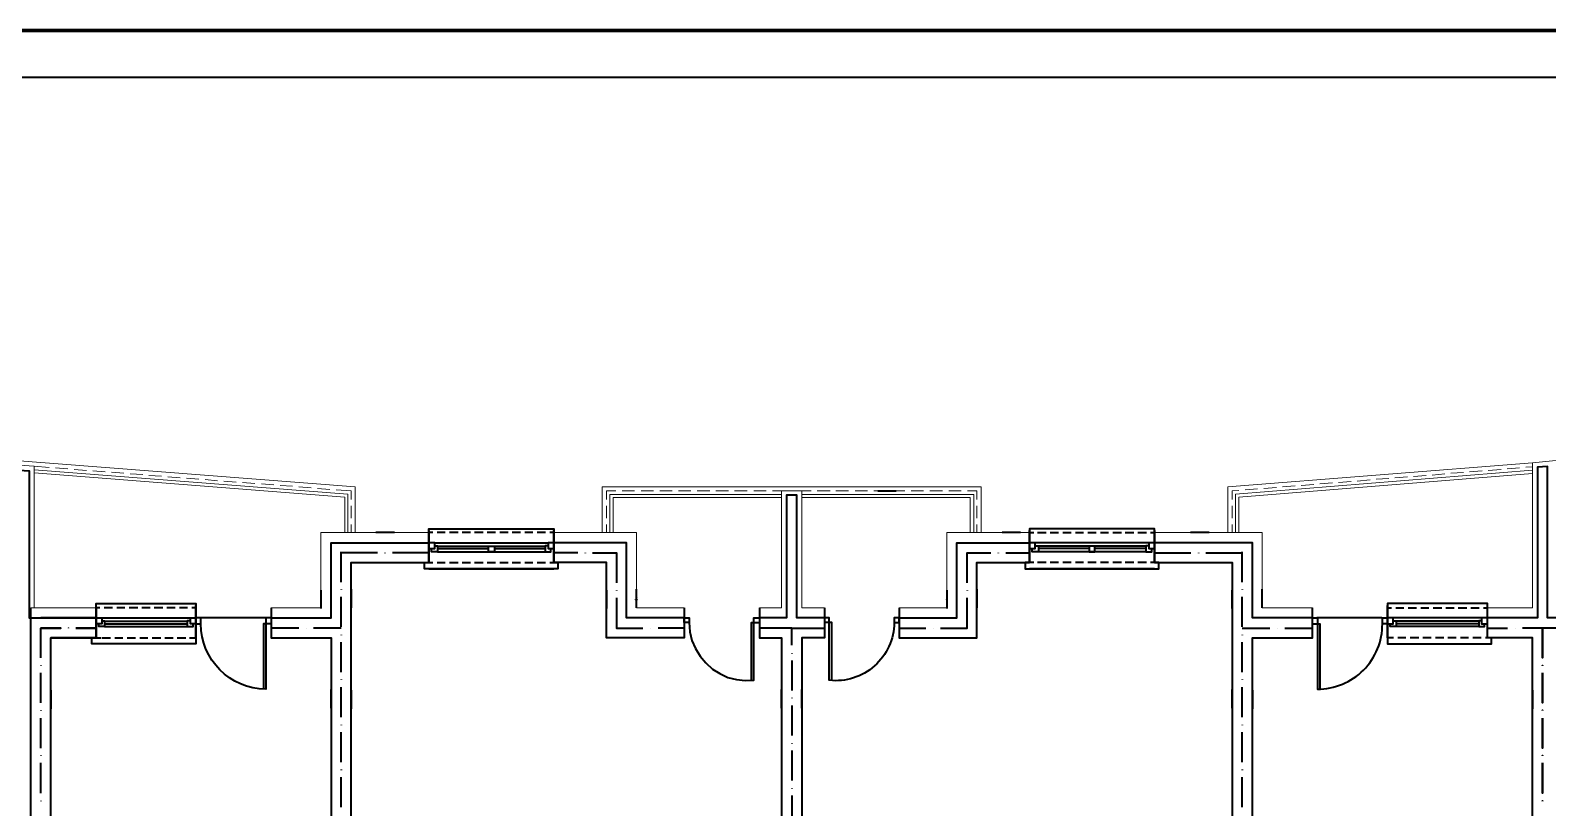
# Model space of a CAD drawing. Header units: millimetres. Extents: x 135 to 13042, y 991 to 8969.
# Drawn here: x 9466 to 11077, y 7059 to 7884 of the extents above; entities that cross this region are included whole.
import ezdxf

# ---------------------------------------------------------------- set-up
doc = ezdxf.new("R2010")
doc.units = ezdxf.units.MM

msp = doc.modelspace()

# ---------------------------------------------------------------- linework, layer by layer
at = {"linetype": 'ByBlock', "lineweight": 70}
msp.add_lwpolyline([(7442.4, 7883.7), (13042.4, 7883.7), (13042.4, 5783.7), (7442.4, 5783.7)], close=True, dxfattribs=at)
at = {"linetype": 'ByBlock', "lineweight": 35}
msp.add_lwpolyline([(7542.4, 7833.7), (7542.4, 5833.7), (12992.4, 5833.7), (12992.4, 7833.7)], close=True, dxfattribs=at)
at = {"lineweight": 9}
for points in [[(9120.3, 7403.6), (9120.3, 7452.7), (9811, 7399.1), (9811, 7350.7)], [(11060.8, 7424.9), (11082.1, 7426.8), (11405.4, 7452.7), (11405.4, 7403.6)], [(9470.2, 7421.2), (9448.8, 7422.7)], [(9485.9, 7419.7), (9470.2, 7421.2), (9470.2, 7270.8)], [(9470.2, 7417.4), (9803.1, 7391.6), (9803.1, 7350.7)], [(9470.2, 7414), (9799.8, 7388.2), (9799.8, 7350.7)], [(9505.8, 7418.2), (9492.7, 7419.3)], [(9525.7, 7416.7), (9512.5, 7417.8)], [(9545.5, 7415.2), (9532.4, 7416.3)], [(9565.4, 7413.7), (9552.3, 7414.8)], [(9585.3, 7412.2), (9572.1, 7412.9)], [(9605.1, 7410.7), (9592, 7411.4)], [(11013.2, 7270.8), (11060.8, 7270.8), (11060.8, 7424.9), (10737.5, 7399.1), (10737.5, 7350.7)], [(11060.8, 7417.1), (10745.4, 7391.6), (10745.4, 7350.7)], [(11060.8, 7413.3), (10749.2, 7388.2), (10749.2, 7350.7)], [(10934.4, 7410.3), (10947.9, 7411.4)], [(10954.3, 7411.8), (10967.8, 7412.9)], [(10974.2, 7413.7), (10987.7, 7414.4)], [(10994, 7415.2), (11007.5, 7416.3)], [(11013.9, 7416.7), (11027.4, 7417.8)], [(11033.8, 7418.2), (11046.9, 7419.3)], [(11053.6, 7420.1), (11060.8, 7420.4)], [(9625, 7408.8), (9611.9, 7409.9)], [(9644.9, 7407.3), (9631.8, 7408.4)], [(9664.8, 7405.8), (9651.6, 7406.9)], [(9684.6, 7404.3), (9671.5, 7405.4)], [(9704.5, 7402.8), (9691.4, 7403.9)], [(9724.4, 7401.3), (9711.3, 7402.4)], [(9744.3, 7399.8), (9731.1, 7400.6)], [(9764.1, 7398.3), (9751, 7399.1)], [(9784, 7396.4), (9770.9, 7397.6)], [(9790.8, 7396.1), (9806.5, 7394.9), (9806.5, 7385.9)], [(10073.1, 7350.7), (10073.1, 7399.4), (10475.4, 7399.4), (10475.4, 7350.7)], [(10077.6, 7385.9), (10077.6, 7394.9), (10087.7, 7394.9)], [(10094.5, 7394.9), (10107.6, 7394.9)], [(10114.4, 7394.9), (10127.5, 7394.9)], [(10134.2, 7394.9), (10147.3, 7394.9)], [(10154.1, 7394.9), (10167.2, 7394.9)], [(10174, 7394.9), (10187.5, 7394.9)], [(10193.8, 7394.9), (10207.3, 7394.9)], [(10213.7, 7394.9), (10227.2, 7394.9)], [(10234, 7394.9), (10247.1, 7394.9)], [(10240, 7270.8), (10263.6, 7270.8), (10263.6, 7394.9), (10253.8, 7394.9)], [(10285, 7394.9), (10263.6, 7394.9)], [(10309, 7270.8), (10285, 7270.8), (10285, 7394.9), (10295.1, 7394.9)], [(10301.5, 7394.9), (10315, 7394.9)], [(10321.3, 7394.9), (10334.8, 7394.9)], [(10341.6, 7394.9), (10354.7, 7394.9)], [(10361.5, 7394.9), (10374.6, 7394.9)], [(10381.3, 7394.9), (10394.5, 7394.9)], [(10401.2, 7394.9), (10414.3, 7394.9)], [(10421.1, 7394.9), (10434.6, 7394.9)], [(10441, 7394.9), (10454.4, 7394.9)], [(10460.8, 7394.9), (10470.9, 7394.9), (10470.9, 7385.9)], [(10749.2, 7395.3), (10742.1, 7394.9), (10742.1, 7385.9)], [(10755.9, 7396.1), (10769, 7397.2)], [(10775.4, 7397.6), (10788.9, 7398.7)], [(10795.3, 7399.1), (10808.8, 7400.2)], [(10815.2, 7400.6), (10828.7, 7401.7)], [(10835, 7402.4), (10848.5, 7403.6)], [(10854.9, 7403.9), (10868.4, 7405)], [(10874.8, 7405.4), (10888.3, 7406.6)], [(10894.7, 7407.3), (10908.2, 7408.1)], [(10914.5, 7408.8), (10928, 7409.9)], [(9806.5, 7379.2), (9806.5, 7366.1)], [(10077.6, 7379.2), (10077.6, 7366.1)], [(10081.4, 7350.7), (10081.4, 7391.2), (10263.6, 7391.2)], [(10084.7, 7350.7), (10084.7, 7387.8), (10263.6, 7387.8)], [(10285, 7391.2), (10467.6, 7391.2), (10467.6, 7350.7)], [(10285, 7387.8), (10463.8, 7387.8), (10463.8, 7350.7)], [(10470.9, 7379.2), (10470.9, 7366.1)], [(10742.1, 7379.2), (10742.1, 7366.1)], [(9721.8, 7270.8), (9774.6, 7270.8), (9774.6, 7350.7), (9889, 7350.7), (9889, 7318.8)], [(9806.5, 7359.3), (9806.5, 7350.7)], [(10160.1, 7270.8), (10109.5, 7270.8), (10109.5, 7350.7), (10021.7, 7350.7), (10021.7, 7318.8)], [(10077.6, 7359.3), (10077.6, 7350.7)], [(10388.5, 7270.8), (10439.1, 7270.8), (10439.1, 7350.7), (10526.8, 7350.7), (10526.8, 7318.8)], [(10470.9, 7359.3), (10470.9, 7350.7)], [(10827.2, 7270.8), (10773.9, 7270.8), (10773.9, 7350.7), (10659.6, 7350.7), (10659.6, 7318.8)], [(10742.1, 7359.3), (10742.1, 7350.7)], [(9466.4, 7270.8), (9535.8, 7270.8), (9477.3, 7270.8)]]:
    msp.add_lwpolyline(points, dxfattribs=at)
at = {"lineweight": 40}
for points in [[(9454, 7260.3), (9395.5, 7260.3), (9454, 7260.3), (9454, 7417.1), (9464.9, 7416.3), (9464.9, 7260.3), (9466.4, 7260.3), (9535.8, 7260.3), (9477.3, 7260.3)], [(11129.8, 7260.3), (11076.9, 7260.3), (11076.9, 7420.8), (11066, 7420.1), (11066, 7260.3), (11013.2, 7260.3)], [(10309, 7260.3), (10279.7, 7260.3), (10279.7, 7390.4), (10268.8, 7390.4), (10268.8, 7260.3), (10240, 7260.3)], [(9721.8, 7260.3), (9785.5, 7260.3), (9785.5, 7339.8), (9889, 7339.8)], [(10160.8, 7260.3), (10099, 7260.3), (10099, 7339.8), (10021.7, 7339.8)], [(10387.7, 7260.3), (10449.6, 7260.3), (10449.6, 7339.8), (10526.8, 7339.8)], [(10827.2, 7260.3), (10763.4, 7260.3), (10763.4, 7339.8), (10659.6, 7339.8)], [(9721.8, 7270.8), (9721.8, 7238.9), (9785.5, 7238.9), (9785.5, 6911.2), (9806.5, 6911.2), (9806.5, 6960.7), (9868.7, 6960.7), (9868.7, 6967.8), (9806.5, 6967.8), (9806.5, 7318.8), (9889, 7318.8)], [(10160.1, 7270.8), (10160.1, 7238.9), (10077.6, 7238.9), (10077.6, 7318.8), (10021.7, 7318.8)], [(10388.5, 7270.8), (10388.5, 7238.9), (10470.9, 7238.9), (10470.9, 7318.8), (10526.8, 7318.8)], [(10659.6, 7318.8), (10742.1, 7318.8), (10742.1, 6967.8), (10679.8, 6967.8), (10679.8, 6960.7), (10742.1, 6960.7), (10742.1, 6911.2), (10763.4, 6911.2), (10763.4, 7238.9), (10827.2, 7238.9), (10827.2, 7270.8)], [(9548.9, 6441.8), (9466.4, 6441.8), (9466.4, 7270.8)], [(9535.8, 7270.8), (9535.8, 7238.9)], [(10240, 7270.8), (10240, 7238.9), (10263.6, 7238.9), (10263.6, 6967.8), (10130.9, 6967.8), (9949.4, 6967.8), (9949.4, 6960.7), (10130.9, 6960.7), (10130.9, 6898.1), (10130.9, 6946.8)], [(10309, 7270.8), (10309, 7238.9), (10285, 7238.9), (10285, 6967.8), (10417.7, 6967.8), (10599.6, 6967.8), (10599.6, 6960.7), (10417.7, 6960.7), (10417.7, 6906.7), (10396.7, 6906.7), (10396.7, 6946.8), (10152.2, 6946.8), (10152.2, 6898.1), (10130.9, 6898.1)], [(10999.7, 6431.3), (10999.7, 6463.1), (11060.8, 6463.1), (11060.8, 6770.6), (10763.4, 6770.6), (10763.4, 6717.4), (10742.1, 6717.4), (10742.1, 6830.6), (10763.4, 6830.6), (10763.4, 6777.4), (11060.8, 6777.4), (11060.8, 7238.9), (11013.2, 7238.9), (11013.2, 7270.8)], [(9487.8, 6800.6), (9487.8, 7238.9), (9535.8, 7238.9), (9487.8, 7238.9)]]:
    msp.add_lwpolyline(points, dxfattribs=at)
at = {"lineweight": 35}
for points in [[(10365.6, 7394.9), (10385.1, 7394.9)], [(9852.6, 7350.7), (9832.8, 7350.7)], [(9889, 7352.9), (9889, 7318.8), (9889, 7354.8), (10021.7, 7354.8), (10021.7, 7318.8), (10021.7, 7352.9)], [(9893.5, 7350.7), (9889, 7350.7)], [(9906.6, 7350.7), (9898, 7350.7)], [(9920.1, 7350.7), (9911.1, 7350.7)], [(9933.2, 7350.7), (9924.6, 7350.7)], [(9946.7, 7350.7), (9937.7, 7350.7)], [(9959.9, 7350.7), (9950.9, 7350.7)], [(9973.4, 7350.7), (9964.4, 7350.7)], [(9986.5, 7350.7), (9977.5, 7350.7)], [(9999.6, 7350.7), (9991, 7350.7)], [(10013.1, 7350.7), (10004.1, 7350.7)], [(10021.7, 7350.7), (10017.6, 7350.7)], [(10517.4, 7350.7), (10497.6, 7350.7)], [(10659.6, 7352.9), (10659.6, 7318.8), (10659.6, 7354.8), (10526.8, 7354.8), (10526.8, 7318.8), (10526.8, 7352.9)], [(10526.8, 7350.7), (10531.3, 7350.7)], [(10535.4, 7350.7), (10544.4, 7350.7)], [(10548.9, 7350.7), (10557.6, 7350.7)], [(10562.1, 7350.7), (10571.1, 7350.7)], [(10575.6, 7350.7), (10584.2, 7350.7)], [(10588.7, 7350.7), (10597.7, 7350.7)], [(10602.2, 7350.7), (10610.8, 7350.7)], [(10615.3, 7350.7), (10624.3, 7350.7)], [(10628.4, 7350.7), (10637.4, 7350.7)], [(10641.9, 7350.7), (10650.9, 7350.7)], [(10655.1, 7350.7), (10659.6, 7350.7)], [(10717.7, 7350.7), (10697.8, 7350.7)], [(9796, 7298.2), (9796, 7330.1)], [(9895.4, 7336.8), (9898.4, 7336.8), (9898.4, 7330.4), (9892, 7330.4), (9892, 7333.8)], [(9895.4, 7339.8), (10015.7, 7339.8)], [(9898.4, 7336.4), (10012.7, 7336.4)], [(9898.4, 7333.8), (9952.4, 7333.8)], [(9898.4, 7330.4), (10012.7, 7330.4)], [(9958.7, 7333.8), (10012.7, 7333.8)], [(10015.7, 7336.8), (10012.7, 7336.8), (10012.7, 7330.4), (10018.7, 7330.4), (10018.7, 7333.8)], [(10532.8, 7336.8), (10536.2, 7336.8), (10536.2, 7330.4), (10529.8, 7330.4), (10529.8, 7333.8)], [(10653.6, 7339.8), (10532.8, 7339.8)], [(10650.2, 7336.4), (10536.2, 7336.4)], [(10590.2, 7333.8), (10536.2, 7333.8)], [(10650.2, 7330.4), (10536.2, 7330.4)], [(10650.2, 7333.8), (10596.2, 7333.8)], [(10653.6, 7336.8), (10650.2, 7336.8), (10650.2, 7330.4), (10656.6, 7330.4), (10656.6, 7333.8)], [(10752.5, 7298.2), (10752.5, 7330.1)], [(9834.6, 7329.3), (9796, 7329.3)], [(9842.5, 7329.3), (9842.5, 7328.9)], [(9889, 7329.3), (9850.4, 7329.3)], [(10017.6, 7318.8), (10026.2, 7318.8), (10026.2, 7312.4), (9884.5, 7312.4), (9884.5, 7318.8), (9893.5, 7318.8)], [(9898, 7318.8), (9906.6, 7318.8)], [(9911.1, 7318.8), (9920.1, 7318.8)], [(9924.6, 7318.8), (9933.2, 7318.8)], [(9937.7, 7318.8), (9946.7, 7318.8)], [(9950.9, 7318.8), (9959.9, 7318.8)], [(9964.4, 7318.8), (9973.4, 7318.8)], [(9977.5, 7318.8), (9986.5, 7318.8)], [(9991, 7318.8), (9999.6, 7318.8)], [(10004.1, 7318.8), (10013.1, 7318.8)], [(10047.2, 7329.3), (10021.7, 7329.3)], [(10055.1, 7329.3), (10055.1, 7328.9)], [(10063, 7329.3), (10088.5, 7329.3), (10088.5, 7297.4)], [(10460.5, 7297.4), (10460.5, 7329.3), (10485.6, 7329.3)], [(10493.4, 7329.3), (10493.4, 7328.9)], [(10501.7, 7329.3), (10526.8, 7329.3)], [(10531.3, 7318.8), (10522.3, 7318.8), (10522.3, 7312.4), (10664.1, 7312.4), (10664.1, 7318.8), (10655.1, 7318.8)], [(10544.4, 7318.8), (10535.4, 7318.8)], [(10557.6, 7318.8), (10548.9, 7318.8)], [(10571.1, 7318.8), (10562.1, 7318.8)], [(10584.2, 7318.8), (10575.6, 7318.8)], [(10597.7, 7318.8), (10588.7, 7318.8)], [(10610.8, 7318.8), (10602.2, 7318.8)], [(10624.3, 7318.8), (10615.3, 7318.8)], [(10637.4, 7318.8), (10628.4, 7318.8)], [(10650.9, 7318.8), (10641.9, 7318.8)], [(10659.6, 7329.3), (10698.2, 7329.3)], [(10706.1, 7329.3), (10706.1, 7328.9)], [(10708.7, 7318.8), (10728.6, 7318.8)], [(10713.9, 7329.3), (10752.5, 7329.3)], [(9889, 7312.4), (10021.7, 7312.4)], [(10659.6, 7312.4), (10526.8, 7312.4)], [(9774.6, 7289.6), (9774.6, 7270.1)], [(9796, 7290.3), (9796, 7289.9)], [(9796, 7250.6), (9796, 7282.4)], [(10088.5, 7289.6), (10088.5, 7289.2)], [(10088.5, 7281.3), (10088.5, 7249.4), (10116.2, 7249.4)], [(10109.5, 7270.8), (10109.5, 7290.7)], [(10432.3, 7249.4), (10460.5, 7249.4), (10460.5, 7281.3)], [(10439.1, 7289.6), (10439.1, 7270.1)], [(10460.5, 7289.6), (10460.5, 7289.2)], [(10752.5, 7290.3), (10752.5, 7289.9)], [(10752.5, 7250.6), (10752.5, 7282.4)], [(10773.9, 7270.8), (10773.9, 7290.7)], [(9535.8, 7238.9), (9535.8, 7275.3), (9641.9, 7275.3), (9641.9, 7232.6), (9531.3, 7232.6), (9531.3, 7238.9), (9538, 7238.9)], [(9539.9, 7270.8), (9535.8, 7270.8)], [(9553.4, 7270.8), (9544.4, 7270.8)], [(9566.5, 7270.8), (9557.9, 7270.8)], [(9580, 7270.8), (9571, 7270.8)], [(9593.1, 7270.8), (9584.5, 7270.8)], [(9606.6, 7270.8), (9597.6, 7270.8)], [(9619.8, 7270.8), (9610.8, 7270.8)], [(9632.9, 7270.8), (9624.3, 7270.8)], [(9635.1, 7238.9), (9641.9, 7238.9), (9641.9, 7273.4)], [(9641.9, 7270.8), (9637.4, 7270.8)], [(10109.9, 7280.2), (10109.9, 7279.8)], [(10438.7, 7280.2), (10438.7, 7279.8)], [(11013.2, 7238.9), (11013.2, 7275.3), (10906.7, 7275.3), (10906.7, 7232.6), (11017.3, 7232.6), (11017.3, 7238.9), (11010.9, 7238.9)], [(10913.4, 7238.9), (10906.7, 7238.9), (10906.7, 7273.4)], [(10906.7, 7270.8), (10911.2, 7270.8)], [(10915.7, 7270.8), (10924.3, 7270.8)], [(10928.8, 7270.8), (10937.8, 7270.8)], [(10942.3, 7270.8), (10950.9, 7270.8)], [(10955.4, 7270.8), (10964.4, 7270.8)], [(10968.9, 7270.8), (10977.5, 7270.8)], [(10982, 7270.8), (10991, 7270.8)], [(10995.2, 7270.8), (11004.2, 7270.8)], [(11008.7, 7270.8), (11013.2, 7270.8)], [(9477.3, 7217.6), (9477.3, 7249.4), (9498.3, 7249.4), (9477.3, 7249.4)], [(9535.8, 7260.3), (9541.8, 7260.3), (9541.8, 7253.9), (9535.8, 7253.9)], [(9544.8, 7250.9), (9538.8, 7250.9), (9538.8, 7253.9)], [(9541.8, 7260.3), (9635.9, 7260.3), (9641.9, 7260.3), (9641.9, 7253.9), (9635.9, 7253.9), (9635.9, 7260.3)], [(9541.8, 7256.9), (9544.8, 7256.9), (9544.8, 7250.9), (9632.5, 7250.9), (9638.9, 7250.9), (9638.9, 7253.9)], [(9544.8, 7256.6), (9632.5, 7256.6)], [(9544.8, 7253.9), (9632.5, 7253.9)], [(9635.9, 7256.9), (9632.5, 7256.9), (9632.5, 7250.9)], [(9641.9, 7253.9), (9647.1, 7253.9), (9647.1, 7260.3), (9641.9, 7260.3)], [(9716.1, 7260.3), (9647.1, 7260.3)], [(9721.8, 7253.9), (9713.5, 7253.9), (9713.5, 7184.6)], [(9751, 7249.4), (9721.8, 7249.4)], [(9758.9, 7249.4), (9758.9, 7249.1)], [(9796, 7249.4), (9766.8, 7249.4)], [(10124.1, 7249.4), (10124.1, 7249.1)], [(10160.1, 7249.4), (10132.4, 7249.4)], [(10165.4, 7257.7), (10165.4, 7255.1), (10160.1, 7255.1), (10160.1, 7260.3), (10165.4, 7260.3), (10165.4, 7255.1), (10166.1, 7245.3), (10168.3, 7236.3), (10172.1, 7227.7), (10177, 7219.4), (10183, 7212.3), (10190.1, 7205.9), (10198, 7201.1), (10206.6, 7196.9), (10215.6, 7194.7), (10225, 7193.6), (10234.3, 7193.9), (10234.3, 7255.1), (10234.3, 7260.3), (10240, 7260.3)], [(10231.7, 7193.9), (10231.7, 7255.1), (10240, 7255.1)], [(10274.5, 7249.4), (10240, 7249.4)], [(10274.5, 7231.1), (10274.5, 7249.4), (10309, 7249.4)], [(10316.8, 7193.9), (10316.8, 7255.1), (10309, 7255.1)], [(10388.5, 7249.4), (10416.6, 7249.4)], [(10424.5, 7249.4), (10424.5, 7249.1)], [(10752.5, 7249.4), (10781.8, 7249.4)], [(10789.7, 7249.4), (10789.7, 7249.1)], [(10797.9, 7249.4), (10827.2, 7249.4)], [(10827.2, 7253.9), (10835, 7253.9), (10835, 7184.6)], [(10900.7, 7260.3), (10831.7, 7260.3)], [(10906.7, 7253.9), (10901.4, 7253.9), (10901.4, 7260.3), (10906.7, 7260.3)], [(11006.8, 7260.3), (10913, 7260.3), (10906.7, 7260.3), (10906.7, 7253.9), (10913, 7253.9), (10913, 7260.3)], [(11006.8, 7256.9), (11003.8, 7256.9), (11003.8, 7250.9), (10916, 7250.9), (10909.7, 7250.9), (10909.7, 7253.9)], [(10913, 7256.9), (10916, 7256.9), (10916, 7250.9)], [(11003.8, 7256.6), (10916, 7256.6)], [(11003.8, 7253.9), (10916, 7253.9)], [(11003.8, 7250.9), (11009.8, 7250.9), (11009.8, 7253.9)], [(11013.2, 7260.3), (11006.8, 7260.3), (11006.8, 7253.9), (11013.2, 7253.9)], [(11013.2, 7249.4), (11034.2, 7249.4)], [(11042.4, 7249.4), (11042.4, 7249.1)], [(11092.6, 7249.4), (11071.6, 7249.4), (11050.3, 7249.4)], [(9520.8, 7238.9), (9540.7, 7238.9)], [(9542.1, 7238.9), (9551.1, 7238.9)], [(9555.7, 7238.9), (9564.3, 7238.9)], [(9568.8, 7238.9), (9577.8, 7238.9)], [(9582.3, 7238.9), (9590.9, 7238.9)], [(9595.4, 7238.9), (9604.4, 7238.9)], [(9608.9, 7238.9), (9617.5, 7238.9)], [(9622, 7238.9), (9631, 7238.9)], [(9796, 7242.3), (9796, 7241.9)], [(9796, 7202.6), (9796, 7234.4)], [(10752.5, 7242.3), (10752.5, 7241.9)], [(10752.5, 7202.6), (10752.5, 7234.4)], [(10926.5, 7238.9), (10917.9, 7238.9)], [(10940, 7238.9), (10931, 7238.9)], [(10953.2, 7238.9), (10944.5, 7238.9)], [(10966.7, 7238.9), (10957.7, 7238.9)], [(10979.8, 7238.9), (10970.8, 7238.9)], [(10992.9, 7238.9), (10984.3, 7238.9)], [(11006.4, 7238.9), (10997.4, 7238.9)], [(10274.5, 7222.8), (10274.5, 7222.4)], [(9477.3, 7209.7), (9477.3, 7209.3)], [(9477.3, 7169.9), (9477.3, 7201.8)], [(10274.5, 7214.9), (10274.5, 7183.1)], [(9796, 7194.7), (9796, 7194.3)], [(9796, 7154.9), (9796, 7186.8)], [(10752.5, 7194.7), (10752.5, 7194.3)], [(10752.5, 7154.9), (10752.5, 7186.8)], [(9487.8, 7164.3), (9487.8, 7184.2)], [(9487.8, 7183.4), (9487.8, 7163.6)], [(9785.5, 7164.3), (9785.5, 7184.2)], [(9785.5, 7183.4), (9785.5, 7163.6)], [(9806.5, 7164.3), (9806.5, 7184.2)], [(9806.5, 7183.4), (9806.5, 7163.6)], [(10263.6, 7164.3), (10263.6, 7184.2)], [(10263.6, 7183.4), (10263.6, 7163.6)], [(10274.5, 7175.2), (10274.5, 7174.8)], [(10285, 7164.3), (10285, 7184.2)], [(10285, 7183.4), (10285, 7163.6)], [(10742.1, 7164.3), (10742.1, 7184.2)], [(10742.1, 7183.4), (10742.1, 7163.6)], [(10763.4, 7164.3), (10763.4, 7184.2)], [(10763.4, 7183.4), (10763.4, 7163.6)], [(11060.8, 7164.3), (11060.8, 7184.2)], [(11060.8, 7183.4), (11060.8, 7163.6)], [(9477.3, 7162.1), (9477.3, 7161.7)], [(9477.3, 7122), (9477.3, 7153.8)], [(10274.5, 7167.3), (10274.5, 7135.4)], [(9796, 7146.7), (9796, 7146.3)], [(9796, 7106.9), (9796, 7138.8)], [(10752.5, 7146.7), (10752.5, 7146.3)], [(10752.5, 7106.9), (10752.5, 7138.8)], [(10274.5, 7127.2), (10274.5, 7126.8)], [(9477.3, 7114.1), (9477.3, 7113.7)], [(9477.3, 7074.3), (9477.3, 7106.2)], [(10274.5, 7119.3), (10274.5, 7087.5)], [(9796, 7099.1), (9796, 7098.7)], [(9796, 7059.3), (9796, 7091.2)], [(10752.5, 7099.1), (10752.5, 7098.7)], [(10752.5, 7059.3), (10752.5, 7091.2)], [(10274.5, 7079.6), (10274.5, 7079.2)], [(10274.5, 7071.7), (10274.5, 7039.8)], [(9477.3, 7066.1), (9477.3, 7065.7)]]:
    msp.add_lwpolyline(points, dxfattribs=at)
for points in [[(9889, 7339.8), (9889, 7333.8), (9895.4, 7333.8), (9895.4, 7339.8)], [(9958.7, 7336.4), (9958.7, 7330.4), (9955.4, 7330.4), (9952.4, 7330.4), (9952.4, 7336.4), (9955.4, 7336.4)], [(10015.7, 7339.8), (10015.7, 7333.8), (10021.7, 7333.8), (10021.7, 7339.8)], [(10526.8, 7339.8), (10526.8, 7333.8), (10532.8, 7333.8), (10532.8, 7339.8)], [(10590.2, 7336.4), (10590.2, 7330.4), (10593.2, 7330.4), (10596.2, 7330.4), (10596.2, 7336.4), (10593.2, 7336.4)], [(10653.6, 7339.8), (10653.6, 7333.8), (10659.6, 7333.8), (10659.6, 7339.8)], [(9806.5, 7290.7), (9806.5, 7270.8)], [(10077.6, 7270.1), (10077.6, 7289.6)], [(10470.9, 7290.7), (10470.9, 7270.8)], [(10742.1, 7270.1), (10742.1, 7289.6)], [(9506.5, 7249.1), (9506.5, 7249.4)], [(9514.4, 7249.4), (9535.8, 7249.4)], [(11071.6, 7249.4), (11071.6, 7217.6)], [(11071.6, 7209.3), (11071.6, 7209.7)], [(11071.6, 7201.8), (11071.6, 7169.9)], [(11071.6, 7161.7), (11071.6, 7162.1)], [(11071.6, 7153.8), (11071.6, 7122)], [(11071.6, 7113.7), (11071.6, 7114.1)], [(11071.6, 7106.2), (11071.6, 7074.3)], [(11071.6, 7065.7), (11071.6, 7066.1)]]:
    msp.add_lwpolyline(points, close=True, dxfattribs=at)
for points in [[(9721.8, 7260.3), (9716.1, 7260.3), (9716.1, 7253.9), (9716.1, 7184.6, -0.41301), (9647.1, 7253.9)], [(10383.2, 7257.7), (10383.2, 7255.1), (10388.5, 7255.1), (10388.5, 7260.3), (10383.2, 7260.3), (10383.2, 7255.1, -0.4444), (10314.2, 7193.9), (10314.2, 7255.1), (10314.2, 7260.3), (10309, 7260.3)], [(10827.2, 7260.3), (10832.4, 7260.3), (10832.4, 7253.9), (10832.4, 7184.6, 0.418038), (10901.4, 7253.9)]]:
    msp.add_lwpolyline(points, format="xyb", dxfattribs=at)
at = {"lineweight": 35, "transparency": 33554559}
for points in [[(10111, 7281.7), (10108, 7281.7), (10109.5, 7282.4)], [(10111, 7278.7), (10108, 7278.7), (10107.2, 7280.2)], [(10109.5, 7277.9), (10111, 7278.7), (10108, 7278.7)]]:
    msp.add_solid(points, dxfattribs=at)

doc.saveas('drawing.dxf')
